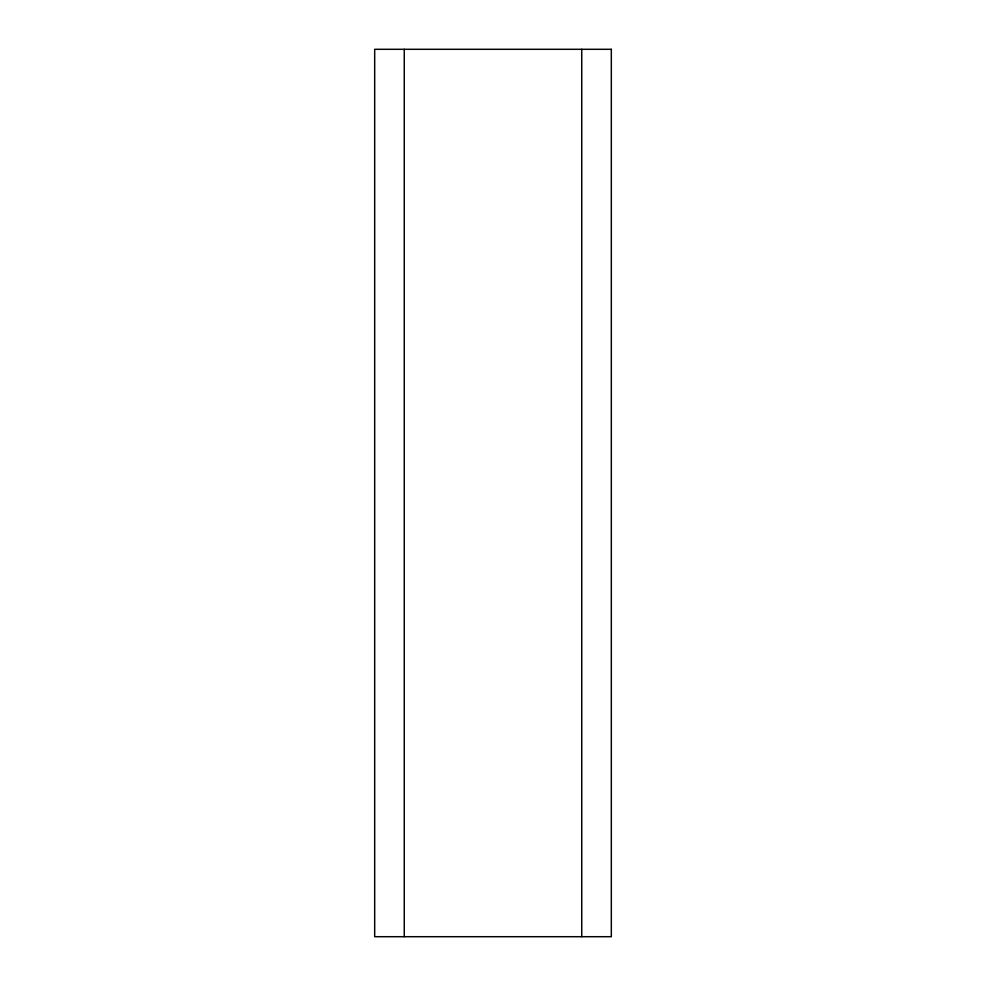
<?xml version="1.0" encoding="UTF-8"?>
<svg xmlns="http://www.w3.org/2000/svg" width="986" height="986" viewBox="0 0 986 986"><rect width="100%" height="100%" fill="white"/><g stroke="black" fill="none" stroke-linecap="round" stroke-linejoin="round"><path stroke-width="1.48" d="M581.74 49.3L581.74 936.7M404.26 49.3L404.26 936.7M611.32 49.3L374.68 49.3L374.68 936.7L611.32 936.7L611.32 49.3"/></g></svg>
